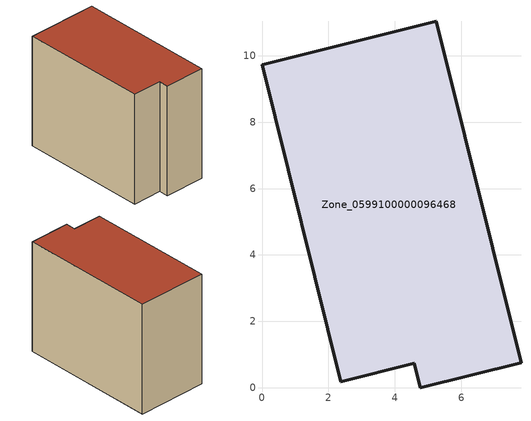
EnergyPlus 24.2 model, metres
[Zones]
Zone_0599100000096468
 floor ground (C_G): 4.59,0.74 2.38,0.18 0,9.72 5.24,11.04 7.8,0.76 4.77,0 z0
 wall outside (C_F): 5.24,11.04 0,9.72 2.38,0.18 4.59,0.74 4.77,0 7.8,0.76 5.24,11.04 z0:8.59
 roof outside (C_R): 4.77,0 7.8,0.76 5.24,11.04 0,9.72 2.38,0.18 4.59,0.74 z8.59
[BUILDING]
Pand.0599100000096468: North Axis=0; Terrain=City; Loads Convergence Tolerance Value=0.04; Temperature Convergence Tolerance Value=0.4; Solar Distribution=FullExterior; Maximum Number of Warmup Days=25; Minimum Number of Warmup Days=1
[Site:Location]
Rotterdam.The.Hague.AP_ZH_NLD Design_Conditions: Latitude=51.96; Longitude=4.45; Time Zone=1; Elevation=-4.5
[SITE:GROUNDTEMPERATURE:BUILDINGSURFACE]
18, 18, 18, 18, 18, 18, 18, 18, 18, 18, 18, 18
[MATERIAL] Thermal Absorptance=0.9; Solar Absorptance=0.7; Visible Absorptance=0.7
Name | Roughness | Thickness | Conductivity | Density | Specific Heat
G.TI.1975-1991 | MediumSmooth | 0.15 | 0.288461 | 540 | 1210
F.TI.1975-1991 | Rough | 0.3 | 0.230769 | 1920 | 840
R.TI.1975-1991 | MediumRough | 0.2 | 0.153846 | 1500 | 1000
[CONSTRUCTION]
C_G: G.TI.1975-1991
C_F: F.TI.1975-1991
C_R: R.TI.1975-1991
[ZONE]
Zone_0599100000096468: Type=1; Multiplier=1; Ceiling Height=Autocalculate; Volume=Autocalculate; Floor Area=autocalculate; Part of Total Floor Area=Yes
[ZONEINFILTRATION:DESIGNFLOWRATE]
Infil_Zone_0599100000096468: Zone or ZoneList or Space or SpaceList=Zone_0599100000096468; Schedule=AlwaysOn; Design Flow Rate Calculation Method=Flow/Area; Flow Rate per Floor Area=0.003; Constant Term Coefficient=1; Temperature Term Coefficient=0; Velocity Term Coefficient=0; Velocity Squared Term Coefficient=0
[HVACTEMPLATE:ZONE:IDEALLOADSAIRSYSTEM]
Zone_0599100000096468: Maximum Heating Supply Air Temperature=50; Minimum Cooling Supply Air Temperature=13; Maximum Heating Supply Air Humidity Ratio=0.0156; Minimum Cooling Supply Air Humidity Ratio=0.0077; Heating Limit=NoLimit; Cooling Limit=NoLimit; Dehumidification Control Type=ConstantSensibleHeatRatio; Cooling Sensible Heat Ratio=0.7; Dehumidification Setpoint=60; Humidification Control Type=None; Humidification Setpoint=30; Outdoor Air Method=None; Outdoor Air Flow Rate per Person=0.00944; Outdoor Air Flow Rate per Zone Floor Area=0; Outdoor Air Flow Rate per Zone=0; Demand Controlled Ventilation Type=None; Outdoor Air Economizer Type=NoEconomizer; Heat Recovery Type=None; Sensible Heat Recovery Effectiveness=0.7; Latent Heat Recovery Effectiveness=0.65
[ZONECONTROL:THERMOSTAT]
ThermostatControl_Zone_0599100000096468: Zone or ZoneList=Zone_0599100000096468; Control Type Schedule=DualSetpointControlType; Control 1=Thermostat_Zone_0599100000096468; Temperature Difference Between Cutout And Setpoint=0
[THERMOSTATSETPOINT:DUALSETPOINT]
Thermostat_Zone_0599100000096468: Heating Setpoint Temperature Schedule=HeatingSetpoint_Zone_0599100000096468; Cooling Setpoint Temperature Schedule=CoolingSetpoint_Zone_0599100000096468
[SCHEDULE:COMPACT]
HeatingSetpoint_Zone_0599100000096468: Through: 12/31, For: AllDays, Until: 24:00, 21
CoolingSetpoint_Zone_0599100000096468: Through: 12/31, For: AllDays, Until: 24:00, 24
DualSetpointControlType: Through: 12/31, For: AllDays, Until: 24:00, 4
AlwaysOn: Through: 12/31, For: AllDays, Until: 24:00, 1
